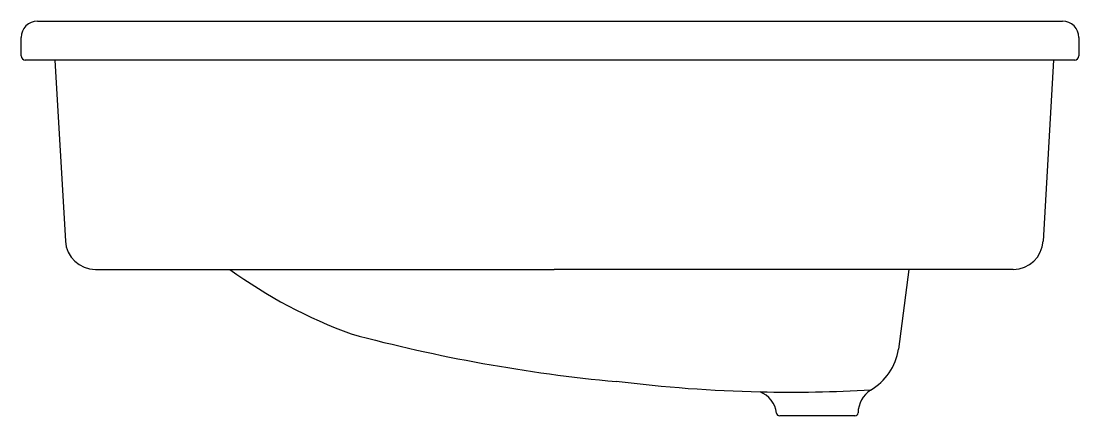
# Model space of a CAD drawing. Header units: millimetres. Extents: x -2915.13 to -2914.617, y 2958.037 to 2958.229.
import ezdxf

# ---------------------------------------------------------------- set-up
doc = ezdxf.new("R2010")
doc.units = ezdxf.units.MM
doc.header["$LTSCALE"] = 10
doc.layers.add('banheiro_louças', color=2, linetype='Continuous')

msp = doc.modelspace()

# ---------------------------------------------------------------- linework, layer by layer
at = {"layer": 'banheiro_louças'}
for p, q in [((-2915.122301432524, 2958.229218632359), (-2914.624648416712, 2958.229218632359)), ((-2915.130301432524, 2958.212296710602), (-2915.130301432524, 2958.221218632359)), ((-2914.616648416712, 2958.221218632359), (-2914.616648416712, 2958.212296710602)), ((-2914.618648416712, 2958.210296710602), (-2915.128301432524, 2958.210296710602)), ((-2915.11390089184, 2958.210296710602), (-2915.108814199108, 2958.122333638358)), ((-2914.628900891841, 2958.210296710602), (-2914.633987584573, 2958.122333638358)), ((-2915.094267357122, 2958.108603702987), (-2914.87140089184, 2958.108603702987)), ((-2914.648534426559, 2958.108603702987), (-2914.87140089184, 2958.108603702987)), ((-2914.699199099756, 2958.108603702987), (-2914.70423637975, 2958.069813445141)), ((-2914.725377614479, 2958.03742161567), (-2914.761932825696, 2958.03742161567))]:
    msp.add_line(p, q, dxfattribs=at)
for centre, radius, start, end in [((-2915.122301432524, 2958.221218632359), 0.007999999999992725, 90, 180), ((-2914.624648416712, 2958.221218632359), 0.007999999999992725, 7.016477563892661e-15, 90), ((-2915.128301432524, 2958.212296710602), 0.002000000000000909, 180, 270), ((-2914.618648416712, 2958.212296710602), 0.002000000000000625, 270, 7.016477563892661e-15), ((-2915.094267357122, 2958.123174847215), 0.01457114422755503, 183.3095911717829, 270), ((-2914.648534426559, 2958.123174847215), 0.01457114422755503, 270, 356.6904088282171), ((-2914.885543857497, 2958.307185880826), 0.2449966522188169, 234.1497592140084, 249.8260585185971), ((-2914.767645103297, 2958.832596855961), 0.7820208906253496, 255.0008210557188, 264.5988955145969), ((-2914.731835312832, 2958.074084092824), 0.02792739763879261, 300.0957067439216, 351.2038377418026), ((-2914.756706487059, 2958.715251920517), 0.6663237556414144, 262.7090241909368, 268.7314769559181), ((-2914.756706487059, 2958.715251920517), 0.6663237556414144, 268.7314769559181, 273.367777670092), ((-2914.775944581441, 2958.037381520777), 0.01254015899091224, 6.297568307906825, 69.03442724747671), ((-2914.710242155159, 2958.038588858044), 0.01363911676616745, 123.8085818869852, 178.74053794912), ((-2914.76198914622, 2958.03892161567), 0.001500000000067757, 186.2975683117915, 270.0000000039083), ((-2914.725377614479, 2958.03892161567), 0.001499999999998063, 270, 358.7405379491201)]:
    msp.add_arc(centre, radius, start, end, dxfattribs=at)

doc.saveas('drawing.dxf')
